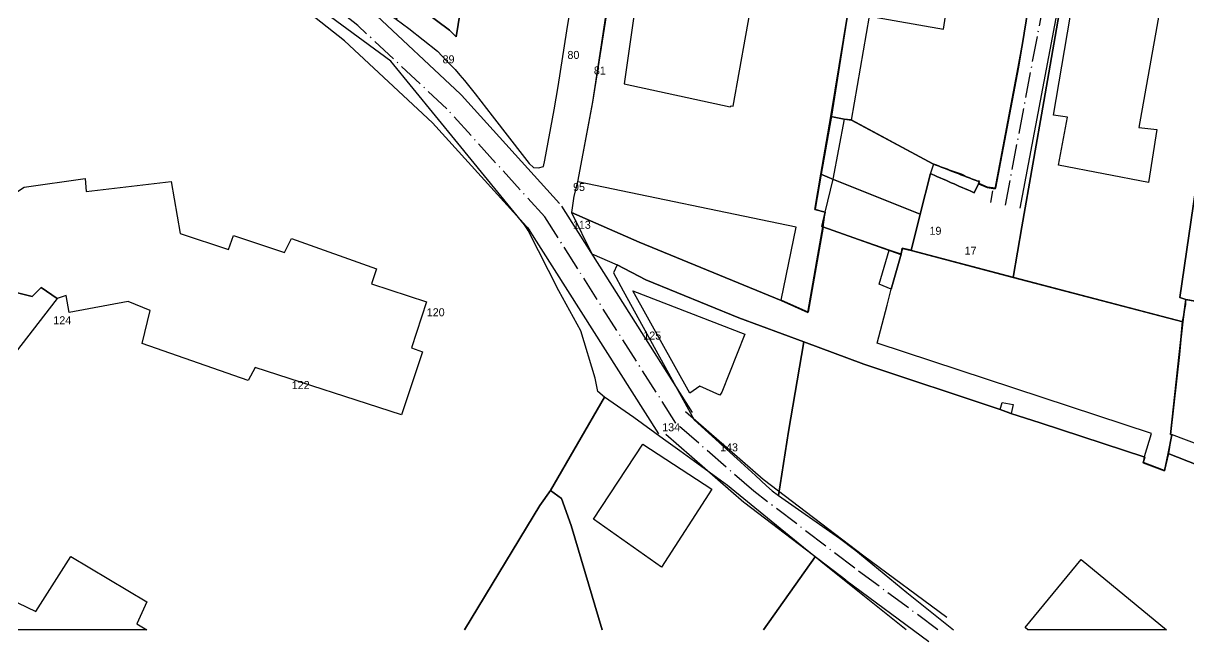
# Model space of a CAD drawing. Header units: metres. Extents: x 1927837 to 1929083, y 4266568 to 4267119.
# Drawn here: x 1927972.8 to 1928089.3, y 4266568.9 to 4266630.7 of the extents above; entities that cross this region are included whole.
import ezdxf

# ---------------------------------------------------------------- set-up
doc = ezdxf.new("R2010")
doc.units = ezdxf.units.M
doc.linetypes.add('DASHDOT', pattern=[3.556, 2.54, -0.508, 0, -0.508])
for name, color, linetype in [('BAT_BATI', 8, 'CONTINUOUS'), ('CAD_LIMITE', 94, 'CONTINUOUS'), ('TXT_ADRESSE', 8, 'CONTINUOUS'), ('VOI_AXE', 1, 'DASHDOT'), ('VOI_BORDURE', 7, 'CONTINUOUS')]:
    doc.layers.add(name, color=color, linetype=linetype)

msp = doc.modelspace()

# ---------------------------------------------------------------- linework, layer by layer
at = {"layer": 'BAT_BATI'}
for points in [[(1928105.46, 4266643.8), (1928094.45, 4266645.21), (1928088.95, 4266646.32), (1928084.32, 4266620.3), (1928086.12, 4266620.1), (1928085.31, 4266614.8), (1928076.31, 4266616.51), (1928077.21, 4266621.31), (1928075.81, 4266621.51), (1928081.05, 4266652.53), (1928081.85, 4266652.23), (1928083.36, 4266660.44), (1928105.37, 4266656.71), (1928107.57, 4266656.41), (1928106.06, 4266647.91)], [(1928055.81, 4266634.74), (1928055.61, 4266634.14), (1928053.6, 4266621.44), (1928052.59, 4266615.63), (1928051.99, 4266612.13), (1928052.99, 4266611.83), (1928052.68, 4266610.43), (1928052.78, 4266610.33), (1928052.18, 4266606.93), (1928051.28, 4266601.82), (1928048.57, 4266603.03), (1928050.08, 4266610.33), (1928028.27, 4266614.85), (1928029.78, 4266622.86), (1928031.29, 4266632.96), (1928033.99, 4266632.36), (1928032.88, 4266624.66), (1928043.49, 4266622.35), (1928043.59, 4266622.45), (1928043.79, 4266622.44), (1928045.7, 4266633.05), (1928046, 4266635.25), (1928046.3, 4266636.85)], [(1928061.59, 4266608.02), (1928060.69, 4266608.22), (1928060.59, 4266607.62), (1928059.39, 4266608.02), (1928052.78, 4266610.33), (1928052.99, 4266611.83), (1928053.79, 4266615.13), (1928054.9, 4266621.13), (1928055.6, 4266621.03), (1928063.8, 4266616.62), (1928063.5, 4266615.72), (1928062.49, 4266611.62)], [(1928091.02, 4266615.5), (1928091.02, 4266615.1), (1928091.72, 4266614.89), (1928091.82, 4266613.89), (1928097.22, 4266613.29), (1928097.52, 4266615.49), (1928102.83, 4266614.58), (1928100.91, 4266600.97), (1928092.51, 4266602.48), (1928089.01, 4266603.09), (1928088.41, 4266603.29), (1928090.22, 4266615.6)], [(1927962.51, 4266606.81), (1927963.61, 4266605.81), (1927966.92, 4266610.41), (1927967.22, 4266609.81), (1927966.22, 4266608.61), (1927967.22, 4266607.21), (1927968.22, 4266607.3), (1927971.72, 4266604.8), (1927971.72, 4266603.9), (1927973.72, 4266603.4), (1927974.62, 4266604.3), (1927976.22, 4266603.19), (1927970.91, 4266596.29), (1927968.61, 4266598.1), (1927969.91, 4266599.8), (1927969.61, 4266601.2), (1927966.01, 4266604.1), (1927963.71, 4266603.51), (1927962.71, 4266602.31), (1927960.91, 4266604.91)], [(1928061.59, 4266608.02), (1928071.79, 4266605.31), (1928088.7, 4266600.89), (1928088.4, 4266597.58), (1928087.49, 4266589.58), (1928087.59, 4266589.58), (1928087.29, 4266587.68), (1928086.89, 4266585.98), (1928084.79, 4266586.78), (1928084.89, 4266587.38), (1928085.59, 4266589.68), (1928058.18, 4266598.71), (1928059.18, 4266602.52), (1928059.58, 4266604.12), (1928060.59, 4266607.62), (1928060.69, 4266608.22)], [(1928060.59, 4266607.62), (1928059.58, 4266604.12), (1928058.38, 4266604.62), (1928059.39, 4266608.02)], [(1928044.97, 4266599.63), (1928042.66, 4266593.82), (1928042.46, 4266593.52), (1928040.46, 4266594.43), (1928039.46, 4266593.73), (1928033.76, 4266603.94)], [(1928092.51, 4266602.48), (1928092.31, 4266601.08), (1928100.71, 4266599.47), (1928100.41, 4266597.37), (1928099.91, 4266593.57), (1928101.91, 4266592.87), (1928101.3, 4266586.26), (1928101.3, 4266585.86), (1928101.3, 4266585.46), (1928101.2, 4266585.06), (1928101.2, 4266584.66), (1928101.2, 4266584.46), (1928087.59, 4266589.58), (1928087.49, 4266589.58), (1928088.4, 4266597.58), (1928088.7, 4266600.89), (1928089.01, 4266602.59), (1928089.01, 4266603.09)], [(1928071.78, 4266592.6), (1928071.58, 4266591.69), (1928070.48, 4266592.1), (1928070.68, 4266592.8)], [(1928041.65, 4266584.12), (1928036.64, 4266576.32), (1928029.84, 4266581.13), (1928034.75, 4266588.63)], [(1927971.09, 4266572.57), (1927971.39, 4266573.17), (1927974.09, 4266571.87), (1927977.6, 4266577.37), (1927985.2, 4266572.86), (1927984.19, 4266570.66), (1927985.2, 4266570.06), (1927957.9, 4266570.06), (1927958.38, 4266573.89)], [(1928072.96, 4266570.28), (1928078.57, 4266577.08), (1928087.09, 4266570.06), (1928073.22, 4266570.06)]]:
    msp.add_lwpolyline(points, close=True, dxfattribs=at)
for points in [[(1928073.22, 4266632.02), (1928072.72, 4266628.72), (1928072.31, 4266626.32), (1928070, 4266614.21), (1928069.2, 4266614.31), (1928068.3, 4266614.72), (1928068.4, 4266614.92), (1928068.2, 4266614.92), (1928068, 4266615.02), (1928067.7, 4266615.12), (1928067.4, 4266615.22), (1928067.1, 4266615.32), (1928066.8, 4266615.52), (1928066.6, 4266615.62), (1928066.3, 4266615.72), (1928066, 4266615.82), (1928065.7, 4266615.92), (1928065.4, 4266616.02), (1928065.2, 4266616.12), (1928064.9, 4266616.22), (1928064.6, 4266616.32), (1928064.3, 4266616.42), (1928064, 4266616.52), (1928063.8, 4266616.62), (1928055.6, 4266621.03), (1928057.41, 4266631.44), (1928064.81, 4266630.13), (1928066.22, 4266639.24)], [(1927966.92, 4266610.41), (1927972.93, 4266614.31), (1927979.03, 4266615.2), (1927979.13, 4266613.9), (1927987.64, 4266614.89), (1927988.53, 4266609.69), (1927993.34, 4266608.08), (1927993.84, 4266609.48), (1927998.94, 4266607.78), (1927999.64, 4266609.18), (1928008.15, 4266606.17), (1928007.64, 4266604.67), (1928013.15, 4266602.86), (1928011.64, 4266598.26), (1928012.74, 4266597.85), (1928010.63, 4266591.55), (1927996.03, 4266596.27), (1927995.33, 4266594.97), (1927984.72, 4266598.68), (1927985.52, 4266601.98), (1927983.32, 4266602.89), (1927977.42, 4266601.79), (1927977.12, 4266603.49), (1927976.22, 4266603.19), (1927974.62, 4266604.3), (1927973.72, 4266603.4), (1927971.72, 4266603.9)]]:
    msp.add_lwpolyline(points, dxfattribs=at)
at = {"layer": 'CAD_LIMITE'}
for points in [[(1928090.03, 4266677.77), (1928084.84, 4266678.94), (1928082.6, 4266669.07), (1928081.61, 4266662.18), (1928079.75, 4266651.24), (1928074.82, 4266622.88), (1928072.64, 4266610.35), (1928071.77, 4266605.3), (1928088.74, 4266600.84)], [(1928001.29, 4266640.37), (1928000.32, 4266637.79), (1928004.75, 4266635), (1928005.14, 4266634.74), (1928007.88, 4266632.72), (1928010.11, 4266631.11), (1928011.53, 4266632.92), (1928015.43, 4266630.03), (1928016.12, 4266629.37), (1928017.32, 4266636.79), (1928017.61, 4266637.63), (1928015.39, 4266638.52), (1928013.4, 4266639.48), (1928013.76, 4266640.19), (1928014.78, 4266642.23), (1928018.27, 4266648.99), (1928009.61, 4266653.69), (1928003.69, 4266642.91), (1928001.92, 4266639.79), (1928001.29, 4266640.37)], [(1928025.52, 4266583.98), (1928028.23, 4266588.64), (1928030.94, 4266593.32), (1928030.28, 4266593.89), (1928030.01, 4266595.22), (1928028.57, 4266599.94), (1928026.38, 4266603.94), (1928023.31, 4266609.98), (1928023.13, 4266610.25), (1928022.94, 4266610.55), (1928016.26, 4266618.73), (1928009.58, 4266626.94), (1928001.91, 4266632.55), (1928001.34, 4266632.95), (1927997.11, 4266635.71), (1927992.87, 4266638.5), (1927973.33, 4266651.16), (1927973.03, 4266651.28), (1927971.4, 4266645.56)], [(1928068.3, 4266614.66), (1928067.87, 4266613.76), (1928067.53, 4266613.91), (1928067.24, 4266614.04), (1928066.97, 4266614.16), (1928066.68, 4266614.28), (1928066.42, 4266614.4), (1928066.14, 4266614.52), (1928065.87, 4266614.64), (1928065.58, 4266614.76), (1928065.31, 4266614.89), (1928065.04, 4266615.01), (1928064.78, 4266615.12), (1928064.49, 4266615.24), (1928064.22, 4266615.37), (1928063.94, 4266615.49), (1928063.65, 4266615.61), (1928063.51, 4266615.68), (1928062.49, 4266611.62), (1928061.57, 4266607.98), (1928071.77, 4266605.3), (1928072.64, 4266610.35), (1928074.82, 4266622.88), (1928079.75, 4266651.24)], [(1928032.98, 4266642.26), (1928031.93, 4266636.29), (1928031.33, 4266632.92), (1928029.73, 4266622.81), (1928028.22, 4266614.86), (1928027.88, 4266613.43), (1928027.62, 4266611.79), (1928034.4, 4266608.82), (1928048.6, 4266603), (1928051.26, 4266601.78), (1928052.15, 4266606.95), (1928052.74, 4266610.36), (1928052.64, 4266610.38), (1928052.99, 4266611.81), (1928051.96, 4266612.08), (1928052.56, 4266615.61), (1928053.55, 4266621.39), (1928055.65, 4266634.18), (1928055.77, 4266634.75), (1928046.28, 4266636.81), (1928033.92, 4266639.62), (1928032.98, 4266642.26)], [(1928017.32, 4266636.79), (1928016.12, 4266629.37), (1928015.43, 4266630.03), (1928011.53, 4266632.92)], [(1928055.65, 4266634.18), (1928053.55, 4266621.39), (1928054.89, 4266621.13), (1928055.57, 4266621.05), (1928063.75, 4266616.67), (1928064.03, 4266616.55), (1928064.31, 4266616.45), (1928064.59, 4266616.33), (1928064.87, 4266616.22), (1928065.15, 4266616.12), (1928065.44, 4266616), (1928065.71, 4266615.9), (1928065.99, 4266615.79), (1928066.27, 4266615.69), (1928066.55, 4266615.57), (1928066.83, 4266615.45), (1928067.12, 4266615.35), (1928067.4, 4266615.25), (1928067.68, 4266615.13), (1928067.96, 4266615.03), (1928068.23, 4266614.93), (1928068.39, 4266614.86), (1928068.3, 4266614.66), (1928069.16, 4266614.3), (1928069.96, 4266614.17), (1928072.27, 4266626.31), (1928072.72, 4266628.7), (1928073.25, 4266632)], [(1928010.11, 4266631.11), (1928011.38, 4266630.18), (1928014.25, 4266627.93), (1928015.14, 4266626.97), (1928016.01, 4266626.08), (1928016.48, 4266625.54), (1928016.94, 4266625), (1928018, 4266623.66), (1928019.69, 4266621.47), (1928022.92, 4266617.28), (1928023.41, 4266616.69), (1928023.84, 4266616.29), (1928024.35, 4266616.25), (1928024.83, 4266616.39), (1928024.98, 4266617.01), (1928025.89, 4266622.06), (1928026.31, 4266624.4), (1928027.16, 4266629.96), (1928027.54, 4266632.2)], [(1928073.25, 4266632), (1928072.72, 4266628.7), (1928072.27, 4266626.31), (1928069.96, 4266614.17), (1928069.16, 4266614.3), (1928068.3, 4266614.66)], [(1928053.55, 4266621.39), (1928052.56, 4266615.61), (1928053.82, 4266615.1), (1928062.49, 4266611.62), (1928063.51, 4266615.68), (1928063.65, 4266615.61), (1928063.94, 4266615.49), (1928064.22, 4266615.37), (1928064.49, 4266615.24), (1928064.78, 4266615.12), (1928065.04, 4266615.01), (1928065.31, 4266614.89), (1928065.58, 4266614.76), (1928065.87, 4266614.64), (1928066.14, 4266614.52), (1928066.42, 4266614.4), (1928066.68, 4266614.28), (1928066.97, 4266614.16), (1928067.24, 4266614.04), (1928067.53, 4266613.91), (1928067.87, 4266613.76), (1928068.3, 4266614.66), (1928068.39, 4266614.86), (1928068.23, 4266614.93), (1928067.96, 4266615.03), (1928067.68, 4266615.13), (1928067.4, 4266615.25), (1928067.12, 4266615.35), (1928066.83, 4266615.45), (1928066.55, 4266615.57), (1928066.27, 4266615.69), (1928065.99, 4266615.79), (1928065.71, 4266615.9), (1928065.44, 4266616), (1928065.15, 4266616.12), (1928064.87, 4266616.22), (1928064.59, 4266616.33), (1928064.31, 4266616.45), (1928064.03, 4266616.55), (1928063.75, 4266616.67), (1928055.57, 4266621.05), (1928054.89, 4266621.13), (1928053.55, 4266621.39)], [(1928090.36, 4266616.56), (1928090.22, 4266615.61), (1928088.43, 4266603.3), (1928089.02, 4266603.08), (1928092.49, 4266602.47), (1928092.3, 4266601.04), (1928100.73, 4266599.44), (1928100.95, 4266600.95), (1928102.83, 4266614.62), (1928097.52, 4266615.44), (1928090.36, 4266616.56)], [(1928052.74, 4266610.36), (1928059.41, 4266608), (1928060.56, 4266607.6), (1928060.71, 4266608.2), (1928061.57, 4266607.98), (1928062.49, 4266611.62), (1928053.82, 4266615.1), (1928052.56, 4266615.61), (1928051.96, 4266612.08), (1928052.99, 4266611.81), (1928052.64, 4266610.38), (1928052.74, 4266610.36)], [(1928088.74, 4266600.84), (1928088.97, 4266602.58), (1928089.02, 4266603.08), (1928088.43, 4266603.3), (1928090.22, 4266615.61)], [(1928027.62, 4266611.79), (1928029.65, 4266607.66), (1928032.19, 4266606.57), (1928035.05, 4266605.05), (1928044.37, 4266601.25), (1928050.86, 4266598.85), (1928056.86, 4266596.63), (1928070.47, 4266592.07), (1928071.55, 4266591.7), (1928074.48, 4266590.75), (1928084.92, 4266587.32), (1928084.75, 4266586.74), (1928086.91, 4266585.96), (1928087.25, 4266587.7), (1928087.62, 4266589.56), (1928087.48, 4266589.57), (1928088.37, 4266597.57), (1928088.74, 4266600.84), (1928071.77, 4266605.3), (1928061.57, 4266607.98), (1928060.71, 4266608.2), (1928060.56, 4266607.6), (1928059.41, 4266608), (1928052.74, 4266610.36), (1928052.15, 4266606.95), (1928051.26, 4266601.78), (1928048.6, 4266603), (1928034.4, 4266608.82), (1928027.62, 4266611.79)], [(1928032.19, 4266606.57), (1928031.84, 4266605.74), (1928032.8, 4266603.95), (1928038.43, 4266593.71), (1928039.88, 4266591.05), (1928044.18, 4266587.16), (1928046.03, 4266585.47), (1928047.12, 4266584.44), (1928047.69, 4266583.96), (1928048.32, 4266583.48), (1928049.33, 4266589.88), (1928050.86, 4266598.85), (1928044.37, 4266601.25), (1928035.05, 4266605.05), (1928032.19, 4266606.57)], [(1928092.49, 4266602.47), (1928089.02, 4266603.08), (1928088.97, 4266602.58), (1928088.74, 4266600.84), (1928088.37, 4266597.57), (1928087.48, 4266589.57), (1928087.62, 4266589.56), (1928087.25, 4266587.7)], [(1928087.25, 4266587.7), (1928086.91, 4266585.96), (1928084.75, 4266586.74), (1928084.92, 4266587.32), (1928074.48, 4266590.75), (1928071.55, 4266591.7), (1928070.47, 4266592.07), (1928056.86, 4266596.63), (1928050.86, 4266598.85), (1928049.33, 4266589.88), (1928048.32, 4266583.48), (1928054.43, 4266579.21), (1928056.04, 4266577.98), (1928061.15, 4266573.78), (1928065.8, 4266570.06)], [(1928052, 4266577.34), (1928051.19, 4266577.99), (1928047.22, 4266581.23), (1928043.23, 4266584.49), (1928038.46, 4266587.94), (1928036.83, 4266589.12), (1928033.87, 4266591.28), (1928030.94, 4266593.32), (1928028.23, 4266588.64), (1928025.52, 4266583.98), (1928026.64, 4266583.18), (1928027.6, 4266580.47), (1928030.71, 4266570.06)], [(1928100.11, 4266570.06), (1928101.14, 4266577), (1928100.44, 4266578.29), (1928100.61, 4266579.45), (1928100.66, 4266579.86), (1928100.72, 4266580.27), (1928100.76, 4266580.67), (1928100.82, 4266581.06), (1928100.88, 4266581.45), (1928100.92, 4266581.86), (1928100.99, 4266582.27), (1928087.25, 4266587.7)], [(1928087.25, 4266587.7), (1928100.99, 4266582.27)], [(1928030.71, 4266570.06), (1928027.6, 4266580.47), (1928026.64, 4266583.18), (1928025.52, 4266583.98), (1928024.48, 4266582.48), (1928016.93, 4266570.06)], [(1928016.93, 4266570.06), (1928024.48, 4266582.48), (1928025.52, 4266583.98)], [(1928061.07, 4266570.06), (1928058.42, 4266572.19), (1928052.92, 4266576.58), (1928052, 4266577.34), (1928046.82, 4266570.06)], [(1928046.82, 4266570.06), (1928052, 4266577.34)]]:
    msp.add_lwpolyline(points, dxfattribs=at)
at = {"layer": 'VOI_AXE'}
for points in [[(1928024.96, 4266611.35), (1928015.17, 4266622.17), (1928006.27, 4266630.49), (1927996.37, 4266638.3), (1927983.27, 4266646.82), (1927978.06, 4266651.13), (1927976.47, 4266654.53), (1927976.77, 4266659.94), (1927981.2, 4266689.66), (1927984.42, 4266704.66), (1927984.43, 4266711.67)], [(1928071, 4266612.51), (1928074.82, 4266632.72), (1928078.75, 4266654.14), (1928081.36, 4266668.95), (1928084.58, 4266687.96), (1928089.21, 4266709.17)], [(1928038.05, 4266590.73), (1928024.96, 4266611.35)], [(1928064.24, 4266570.06), (1928055.95, 4266576.2), (1928045.85, 4266583.91), (1928038.05, 4266590.73)]]:
    msp.add_lwpolyline(points, dxfattribs=at)
at = {"layer": 'VOI_BORDURE'}
for points in [[(1928023.48, 4266610.01), (1928013.74, 4266620.77), (1928004.96, 4266628.97), (1927995.2, 4266636.68), (1927982.17, 4266645.14), (1927981.99, 4266645.28), (1927976.79, 4266649.59), (1927976.63, 4266649.74), (1927976.48, 4266649.9), (1927976.36, 4266650.09), (1927976.25, 4266650.28), (1927974.66, 4266653.68), (1927974.58, 4266653.87), (1927974.52, 4266654.06), (1927974.49, 4266654.25), (1927974.47, 4266654.45), (1927974.47, 4266654.65), (1927974.78, 4266660.05), (1927974.79, 4266660.23), (1927979.23, 4266689.95), (1927979.25, 4266690.08), (1927982.42, 4266704.88), (1927982.43, 4266711.67)], [(1928026.45, 4266612.7), (1928016.65, 4266623.51), (1928016.53, 4266623.63), (1928007.63, 4266631.95), (1928007.51, 4266632.06), (1927997.61, 4266639.87), (1927997.46, 4266639.98), (1927984.45, 4266648.44), (1927979.69, 4266652.38), (1927978.49, 4266654.93), (1927978.76, 4266659.73), (1927983.17, 4266689.3), (1927986.38, 4266704.25), (1927986.41, 4266704.45), (1927986.42, 4266704.66), (1927986.43, 4266711.67)], [(1928072.47, 4266612.23), (1928076.3, 4266632.45), (1928076.3, 4266632.45), (1928080.22, 4266653.87), (1928080.22, 4266653.88), (1928082.84, 4266668.68), (1928082.84, 4266668.69), (1928086.06, 4266687.67), (1928086.92, 4266691.64)], [(1928069.53, 4266612.79), (1928069.74, 4266613.94)], [(1928039.74, 4266591.8), (1928026.65, 4266612.43)], [(1928036.37, 4266589.65), (1928023.28, 4266610.28)], [(1928065.13, 4266571.27), (1928056.86, 4266577.4), (1928046.8, 4266585.08), (1928039.04, 4266591.86)], [(1928063.35, 4266568.86), (1928055.06, 4266574.99), (1928055.04, 4266575.01), (1928044.94, 4266582.72), (1928044.87, 4266582.78), (1928037.07, 4266589.6)]]:
    msp.add_lwpolyline(points, dxfattribs=at)

# ---------------------------------------------------------------- texts
at = {"layer": 'TXT_ADRESSE'}
for s, p in [('89', (1928014.75, 4266626.71)), ('80', (1928027.23, 4266627.15)), ('81', (1928029.87, 4266625.59)), ('95', (1928027.79, 4266613.94)), ('113', (1928027.77, 4266610.16)), ('19', (1928063.41, 4266609.56)), ('17', (1928066.92, 4266607.57)), ('120', (1928013.17, 4266601.41)), ('124', (1927975.85, 4266600.61)), ('125', (1928034.81, 4266599.08)), ('122', (1927999.68, 4266594.13)), ('134', (1928036.7, 4266589.91)), ('143', (1928042.48, 4266587.9))]:
    msp.add_text(s, height=0.8, dxfattribs=at).set_placement(p)

doc.saveas('drawing.dxf')
